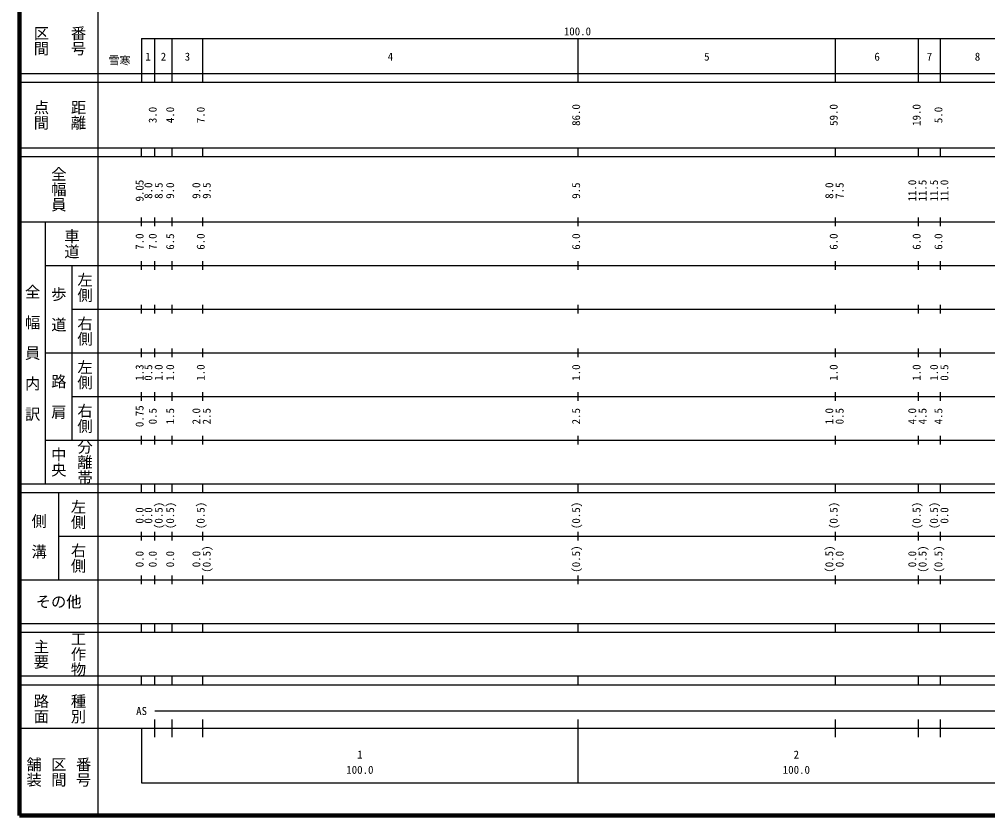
# Model space of a CAD drawing. Units: millimetres on the paper, enlarged 1000 times. Extents: x 40000 to 680000, y 20000 to 380000.
# Drawn here: x 40000 to 261818, y 20000 to 202409 of the extents above; entities that cross this region are included whole.
import ezdxf
from ezdxf.enums import TextEntityAlignment as Align

# ---------------------------------------------------------------- set-up
doc = ezdxf.new("R2010")
doc.units = ezdxf.units.MM
doc.header["$LTSCALE"] = 1000
doc.layers.add('M-TTL', color=7, linetype='Continuous', lineweight=13)
doc.layers.add('M-TTL-BAND', color=7, linetype='Continuous', lineweight=25)
doc.styles.add('@ＭＳ ゴシック', font='')
doc.styles.add('ＭＳ ゴシック', font='')
doc.styles.get('@ＭＳ ゴシック').set_extended_font_data('@MS Gothic')
doc.styles.get('ＭＳ ゴシック').set_extended_font_data('MS Gothic')

msp = doc.modelspace()

# ---------------------------------------------------------------- linework, layer by layer
at = {"layer": 'M-TTL', "color": 2, "lineweight": 140}
for p, q in [((40000, 380000), (40000, 20000)), ((40000, 20000), (680000, 20000))]:
    msp.add_line(p, q, dxfattribs=at)
at = {"layer": 'M-TTL-BAND'}
for p, q in [((58000, 370000), (58000, 20000)), ((68000, 198000), (579000, 198000)), ((68000, 198000), (68000, 188000)), ((71000, 188000), (71000, 198000)), ((75000, 188000), (75000, 198000)), ((82000, 188000), (82000, 198000)), ((168000, 188000), (168000, 198000)), ((227000, 188000), (227000, 198000)), ((246000, 188000), (246000, 198000)), ((251000, 188000), (251000, 198000)), ((40000, 190000), (579000, 190000)), ((40000, 188000), (579000, 188000)), ((40000, 173000), (579000, 173000)), ((40000, 171000), (579000, 171000)), ((68000, 171000), (68000, 173000)), ((71000, 171000), (71000, 173000)), ((75000, 171000), (75000, 173000)), ((82000, 171000), (82000, 173000)), ((168000, 171000), (168000, 173000)), ((227000, 171000), (227000, 173000)), ((246000, 171000), (246000, 173000)), ((251000, 171000), (251000, 173000)), ((40000, 156000), (579000, 156000)), ((46000, 96000), (46000, 156000)), ((68000, 155000), (68000, 157000)), ((71000, 155000), (71000, 157000)), ((75000, 155000), (75000, 157000)), ((82000, 155000), (82000, 157000)), ((168000, 155000), (168000, 157000)), ((227000, 155000), (227000, 157000)), ((246000, 155000), (246000, 157000)), ((251000, 155000), (251000, 157000)), ((68000, 145000), (68000, 147000)), ((71000, 145000), (71000, 147000)), ((75000, 145000), (75000, 147000)), ((82000, 145000), (82000, 147000)), ((168000, 145000), (168000, 147000)), ((227000, 145000), (227000, 147000)), ((246000, 145000), (246000, 147000)), ((251000, 145000), (251000, 147000)), ((46000, 146000), (579000, 146000)), ((52000, 146000), (52000, 106000)), ((52000, 136000), (579000, 136000)), ((68000, 135000), (68000, 137000)), ((71000, 135000), (71000, 137000)), ((75000, 135000), (75000, 137000)), ((82000, 135000), (82000, 137000)), ((168000, 135000), (168000, 137000)), ((227000, 135000), (227000, 137000)), ((246000, 135000), (246000, 137000)), ((251000, 135000), (251000, 137000)), ((68000, 125000), (68000, 127000)), ((71000, 125000), (71000, 127000)), ((75000, 125000), (75000, 127000)), ((82000, 125000), (82000, 127000)), ((168000, 125000), (168000, 127000)), ((227000, 125000), (227000, 127000)), ((246000, 125000), (246000, 127000)), ((251000, 125000), (251000, 127000)), ((46000, 126000), (579000, 126000)), ((52000, 116000), (579000, 116000)), ((68000, 115000), (68000, 117000)), ((71000, 115000), (71000, 117000)), ((75000, 115000), (75000, 117000)), ((82000, 115000), (82000, 117000)), ((168000, 115000), (168000, 117000)), ((227000, 115000), (227000, 117000)), ((246000, 115000), (246000, 117000)), ((251000, 115000), (251000, 117000)), ((68000, 105000), (68000, 107000)), ((71000, 105000), (71000, 107000)), ((75000, 105000), (75000, 107000)), ((82000, 105000), (82000, 107000)), ((168000, 105000), (168000, 107000)), ((227000, 105000), (227000, 107000)), ((246000, 105000), (246000, 107000)), ((251000, 105000), (251000, 107000)), ((46000, 106000), (579000, 106000)), ((40000, 96000), (579000, 96000)), ((68000, 94000), (68000, 96000)), ((71000, 94000), (71000, 96000)), ((75000, 94000), (75000, 96000)), ((82000, 94000), (82000, 96000)), ((168000, 94000), (168000, 96000)), ((227000, 94000), (227000, 96000)), ((246000, 94000), (246000, 96000)), ((251000, 94000), (251000, 96000)), ((40000, 94000), (579000, 94000)), ((49000, 94000), (49000, 74000)), ((68000, 83000), (68000, 85000)), ((71000, 83000), (71000, 85000)), ((75000, 83000), (75000, 85000)), ((82000, 83000), (82000, 85000)), ((168000, 83000), (168000, 85000)), ((227000, 83000), (227000, 85000)), ((246000, 83000), (246000, 85000)), ((251000, 83000), (251000, 85000)), ((49000, 84000), (579000, 84000)), ((40000, 74000), (579000, 74000)), ((68000, 73000), (68000, 75000)), ((71000, 73000), (71000, 75000)), ((75000, 73000), (75000, 75000)), ((82000, 73000), (82000, 75000)), ((168000, 73000), (168000, 75000)), ((227000, 73000), (227000, 75000)), ((246000, 73000), (246000, 75000)), ((251000, 73000), (251000, 75000)), ((40000, 64000), (579000, 64000)), ((68000, 62000), (68000, 64000)), ((71000, 62000), (71000, 64000)), ((75000, 62000), (75000, 64000)), ((82000, 62000), (82000, 64000)), ((168000, 62000), (168000, 64000)), ((227000, 62000), (227000, 64000)), ((246000, 62000), (246000, 64000)), ((251000, 62000), (251000, 64000)), ((40000, 62000), (579000, 62000)), ((40000, 52000), (579000, 52000)), ((68000, 50000), (68000, 52000)), ((71000, 50000), (71000, 52000)), ((75000, 50000), (75000, 52000)), ((82000, 50000), (82000, 52000)), ((168000, 50000), (168000, 52000)), ((227000, 50000), (227000, 52000)), ((246000, 50000), (246000, 52000)), ((251000, 50000), (251000, 52000)), ((40000, 50000), (579000, 50000)), ((71000, 44000), (501349, 44000)), ((40000, 40000), (579000, 40000)), ((68000, 40000), (68000, 27500)), ((71000, 38000), (71000, 42000)), ((75000, 38000), (75000, 42000)), ((82000, 38000), (82000, 42000)), ((168000, 27500), (168000, 42000)), ((227000, 38000), (227000, 42000)), ((246000, 38000), (246000, 42000)), ((251000, 38000), (251000, 42000)), ((68000, 27500), (579000, 27500))]:
    msp.add_line(p, q, dxfattribs=at)

# ---------------------------------------------------------------- texts
at = {"layer": 'M-TTL-BAND', "style": '@ＭＳ ゴシック'}
for s, p in [('区間', (45000, 197500)), ('番号', (53500, 197500)), ('点間', (45000, 180500)), ('距離', (53500, 180500)), ('全幅員', (49000, 163500)), ('車道', (52000, 151000)), ('左側', (55000, 141000)), ('全\u3000幅\u3000員\u3000内\u3000訳', (43000, 126000)), ('歩\u3000道', (49000, 136000)), ('右側', (55000, 131000)), ('左側', (55000, 121000)), ('路\u3000肩', (49000, 116000)), ('右側', (55000, 111000)), ('中央', (49000, 101000)), ('分離帯', (55000, 101000)), ('左側', (53500, 89000)), ('側\u3000溝', (44500, 84000)), ('右側', (53500, 79000)), ('主要', (45000, 57000)), ('工作物', (53500, 57000)), ('路面', (45000, 44500)), ('種別', (53500, 44500)), ('舗装', (43333, 30000)), ('番号', (54667, 30000)), ('区間', (49000, 30000))]:
    msp.add_text(s, height=2566, rotation=270, dxfattribs=at).set_placement(p, align=Align.MIDDLE_CENTER)
at = {"layer": 'M-TTL-BAND', "style": 'ＭＳ ゴシック'}
for s, p in [('100.0', (167844, 198195)), ('1', (69500, 192405)), ('2', (73000, 192405)), ('3', (78500, 192405)), ('4', (125000, 192405)), ('5', (197500, 192405)), ('6', (236500, 192405)), ('7', (248500, 192405)), ('8', (259500, 192405)), ('AS', (68000, 42500)), ('1', (118000, 32523)), ('2', (218000, 32523)), ('100.0', (118000, 29033)), ('100.0', (218000, 29033))]:
    msp.add_text(s, height=1833, dxfattribs=at).set_placement(p, align=Align.BOTTOM_CENTER)
msp.add_text('雪寒', height=1833, dxfattribs=at).set_placement((65458, 191532), align=Align.BOTTOM_RIGHT)
for s, p in [('3.0', (72000, 180500)), ('4.0', (76000, 180500)), ('7.0', (83000, 180500)), ('86.0', (169000, 180500)), ('59.0', (228000, 180500)), ('19.0', (247000, 180500)), ('5.0', (252000, 180500)), ('9.05', (69000, 163174)), ('8.0', (71000, 163174)), ('8.5', (73370, 163174)), ('9.0', (76000, 163174)), ('9.0', (82000, 163174)), ('9.5', (84370, 163174)), ('9.5', (169000, 163174)), ('8.0', (227000, 163174)), ('7.5', (229370, 163174)), ('11.0', (246000, 163174)), ('11.5', (248370, 163174)), ('11.5', (251000, 163174)), ('11.0', (253370, 163174)), ('7.0', (69000, 151500)), ('7.0', (72000, 151500)), ('6.5', (76000, 151500)), ('6.0', (83000, 151500)), ('6.0', (169000, 151500)), ('6.0', (228000, 151500)), ('6.0', (247000, 151500)), ('6.0', (252000, 151500)), ('1.3', (69000, 121500)), ('0.5', (71000, 121500)), ('1.0', (73370, 121500)), ('1.0', (76000, 121500)), ('1.0', (83000, 121500)), ('1.0', (169000, 121500)), ('1.0', (228000, 121500)), ('1.0', (247000, 121500)), ('1.0', (251000, 121500)), ('0.5', (253370, 121500)), ('0.75', (69000, 111500)), ('0.5', (72000, 111500)), ('1.5', (76000, 111500)), ('2.0', (82000, 111500)), ('2.5', (84370, 111500)), ('2.5', (169000, 111500)), ('1.0', (227000, 111500)), ('0.5', (229370, 111500)), ('4.0', (246000, 111500)), ('4.5', (248370, 111500)), ('4.5', (252000, 111500)), ('(0.5)', (73370, 88764)), ('(0.5)', (76000, 88764)), ('(0.5)', (83000, 88764)), ('(0.5)', (169000, 88764)), ('(0.5)', (228000, 88764)), ('(0.5)', (247000, 88764)), ('(0.5)', (251000, 88764)), ('0.0', (69000, 88764)), ('0.0', (71000, 88764)), ('0.0', (253370, 88764)), ('0.0', (69000, 78764)), ('0.0', (72000, 78764)), ('0.0', (76000, 78764)), ('0.0', (82000, 78764)), ('(0.5)', (84370, 78764)), ('(0.5)', (169000, 78764)), ('(0.5)', (227000, 78764)), ('0.0', (229370, 78764)), ('0.0', (246000, 78764)), ('(0.5)', (248370, 78764)), ('(0.5)', (252000, 78764))]:
    msp.add_text(s, height=1833, rotation=90, dxfattribs=at).set_placement(p, align=Align.BOTTOM_CENTER)
msp.add_text('その他', height=2566, dxfattribs=at).set_placement((49000, 69000), align=Align.MIDDLE_CENTER)

doc.saveas('drawing.dxf')
